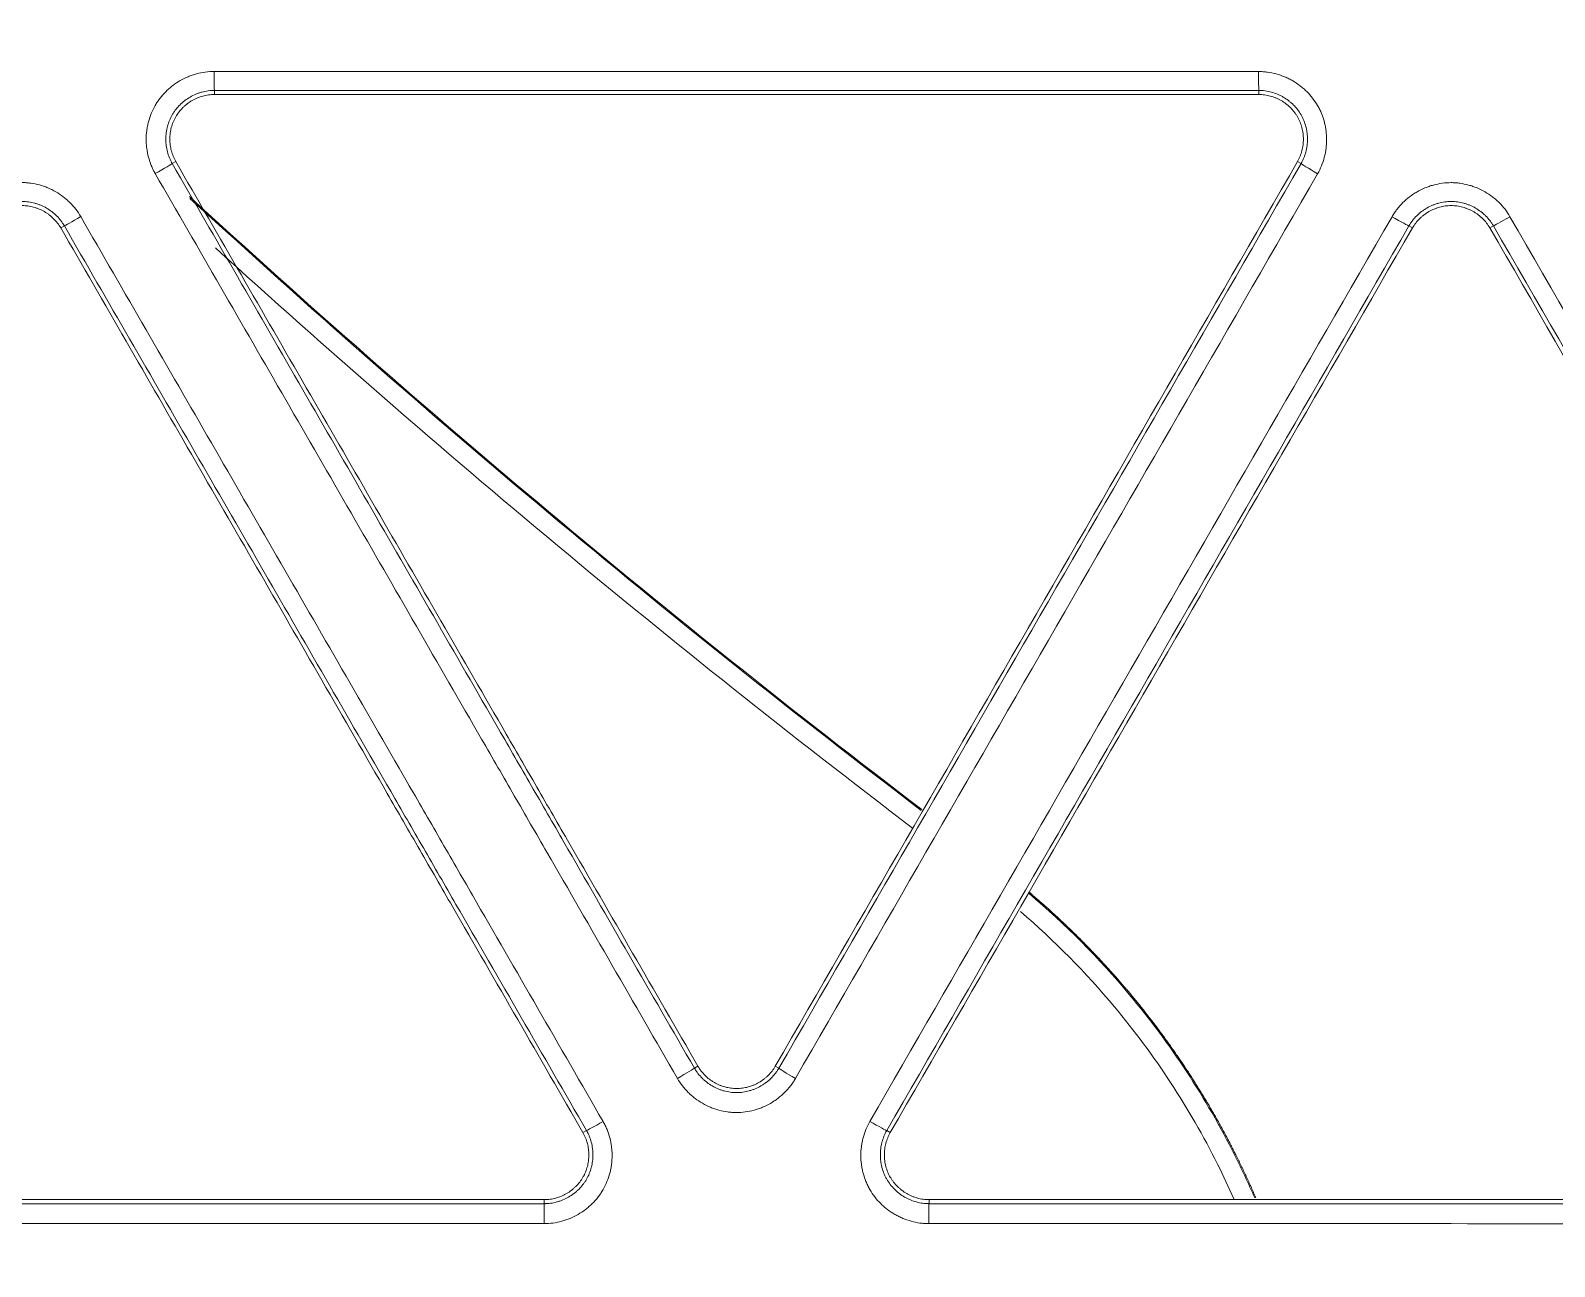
# Model space of a CAD drawing. Header units: inches. Extents: x 405346 to 489838, y -25612 to 14934.
# Drawn here: x 467069.49 to 467106.81, y 4109.26 to 4139.52 of the extents above; entities that cross this region are included whole.
import ezdxf

# ---------------------------------------------------------------- set-up
doc = ezdxf.new("R2010")
doc.units = ezdxf.units.IN
doc.header["$LTSCALE"] = 200
doc.header["$MEASUREMENT"] = 0
doc.layers.add('SS-EQ', color=2, linetype='Continuous', lineweight=20)

# ---------------------------------------------------------------- blocks, each defined once
blk = doc.blocks.new('4way무풍')
at = {"layer": 'SS-EQ'}
for p, q in [((-170.273, -183.374), (-170.273, -183.474)), ((-144.698, -183.474), (-144.698, -183.374)), ((-171.221, -185.116), (-171.307, -185.166)), ((-143.664, -185.166), (-143.75, -185.116)), ((-173.949, -186.691), (-174.036, -186.741)), ((-140.935, -186.741), (-141.021, -186.691)), ((-138.953, -186.691), (-139.039, -186.741)), ((-158.519, -207.314), (-158.433, -207.264)), ((-156.538, -207.264), (-156.451, -207.314)), ((-161.249, -208.89), (-161.162, -208.84)), ((-153.809, -208.84), (-153.722, -208.89)), ((-162.196, -210.631), (-162.196, -210.531)), ((-152.774, -210.531), (-152.774, -210.631))]:
    blk.add_line(p, q, dxfattribs=at)
for radius, start, end in [(252.562, 227.42165, 232.72784), (252.587, 227.43018, 232.72846), (253.06, 227.71944, 232.74912)]:
    blk.add_arc((0, 0), radius, start, end, dxfattribs=at)
for centre, major_axis, ratio, start_param, end_param in [((-170.273, -182.901), (0, -0.474), 0.015613, 4.73331, 6.248274), ((-144.698, -182.9), (0, 0.474), 0.010194, 1.596478, 3.106684), ((-171.717, -185.402), (0.41, 0.237), 0.010709, 4.688312, 6.248277), ((-143.254, -185.402), (0.41, -0.237), 0.027789, 3.176513, 4.717176), ((-173.539, -186.454), (0.41, 0.237), 0.010548, 3.176501, 4.688131), ((-141.431, -186.454), (-0.41, 0.237), 0.02804, 1.57608, 3.106672), ((-138.543, -186.454), (0.41, 0.237), 0.019018, 3.176506, 4.690838), ((-158.93, -207.55), (0.41, 0.237), 0.022094, 4.689481, 6.24827), ((-156.041, -207.55), (0.41, -0.237), 0.03102, 3.176516, 4.720437), ((-160.752, -208.602), (0.41, 0.237), 0.022158, 3.176508, 4.68939), ((-154.219, -208.602), (-0.41, 0.237), 0.031304, 1.579315, 3.106669), ((-162.196, -211.104), (0, 0.474), 0.008701, 0.034943, 1.602047), ((-152.774, -211.104), (0, 0.474), 0.007908, 0.035059, 1.603011)]:
    blk.add_ellipse(centre, major_axis=major_axis, ratio=ratio, start_param=start_param, end_param=end_param, dxfattribs=at)
for points, knots in [([(-0.032, -346.294), (-6.969, -346.294), (-13.906, -346.294), (-27.78, -346.294), (-34.717, -346.294), (-55.528, -346.294), (-69.403, -346.294), (-97.151, -346.294), (-111.025, -346.294), (-138.774, -346.294), (-152.648, -346.294), (-180.396, -346.294), (-194.27, -346.294), (-215.082, -346.294), (-222.019, -346.294), (-235.893, -346.294), (-242.83, -346.294), (-253.236, -346.294), (-256.704, -346.293), (-263.641, -346.293), (-267.11, -346.294), (-272.313, -346.294), (-274.047, -346.294), (-276.648, -346.294), (-277.515, -346.294), (-279.25, -346.294), (-280.117, -346.293), (-281.418, -346.293), (-281.851, -346.293), (-282.718, -346.293), (-283.152, -346.293), (-283.802, -346.293), (-284.019, -346.294), (-284.453, -346.294), (-284.669, -346.294), (-285.103, -346.294), (-285.32, -346.293), (-285.753, -346.291), (-285.97, -346.288), (-286.62, -346.277), (-287.053, -346.265), (-287.92, -346.232), (-288.353, -346.21), (-289.653, -346.133), (-290.519, -346.062), (-291.817, -345.929), (-292.25, -345.88), (-292.899, -345.799), (-293.116, -345.771), (-293.548, -345.713), (-294.627, -345.561), (-295.697, -345.382), (-298.249, -344.898), (-299.929, -344.504), (-302.417, -343.81), (-304.065, -343.313), (-305.692, -342.746), (-308.116, -341.843), (-309.711, -341.172), (-311.481, -340.336), (-311.677, -340.242), (-312.069, -340.051), (-312.265, -339.955), (-312.85, -339.663), (-313.238, -339.464), (-314.393, -338.857), (-315.91, -338.018), (-317.384, -337.119), (-318.837, -336.19), (-319.553, -335.711), (-320.962, -334.724), (-322.351, -333.708), (-324.369, -332.095), (-326.323, -330.394), (-327.582, -329.2), (-328.355, -328.435), (-328.586, -328.204), (-328.815, -327.971), (-328.968, -327.815), (-329.044, -327.737), (-329.423, -327.345), (-329.723, -327.029), (-330.61, -326.073), (-331.762, -324.777), (-333.398, -322.77), (-334.43, -321.391), (-335.932, -319.291), (-336.873, -317.851), (-338.196, -315.627), (-339.047, -314.124), (-339.838, -312.58), (-340.313, -311.601), (-340.454, -311.306), (-340.593, -311.01), (-340.685, -310.813), (-340.731, -310.713), (-340.958, -310.218), (-341.135, -309.821), (-341.654, -308.624), (-342.309, -307.019), (-343.186, -304.583), (-343.7, -302.939), (-344.419, -300.46), (-344.828, -298.788), (-345.336, -296.251), (-345.487, -295.401), (-345.755, -293.691), (-345.871, -292.831), (-345.994, -291.749), (-346.017, -291.533), (-346.062, -291.099), (-346.083, -290.882), (-346.143, -290.23), (-346.178, -289.796), (-346.239, -288.927), (-346.265, -288.493), (-346.307, -287.624), (-346.324, -287.19), (-346.342, -286.538), (-346.347, -286.321), (-346.354, -285.886), (-346.356, -285.669), (-346.359, -285.235), (-346.359, -285.017), (-346.359, -284.583), (-346.359, -284.366), (-346.358, -283.714), (-346.358, -283.28), (-346.358, -282.411), (-346.358, -281.976), (-346.358, -280.673), (-346.358, -279.804), (-346.359, -278.066), (-346.359, -277.197), (-346.359, -274.59), (-346.359, -272.852), (-346.358, -264.163), (-346.358, -257.211), (-346.359, -236.356), (-346.359, -222.453), (-346.359, -194.646), (-346.359, -180.743), (-346.359, -152.936), (-346.359, -139.033), (-346.359, -111.226), (-346.359, -69.517), (-346.359, -27.807), (-346.359, 0)], [0, 0, 0, 0, 0.03125, 0.03125, 0.0625, 0.0625, 0.125, 0.125, 0.1875, 0.1875, 0.25, 0.25, 0.3125, 0.3125, 0.34375, 0.34375, 0.375, 0.375, 0.390625, 0.390625, 0.40625, 0.40625, 0.414063, 0.414063, 0.417969, 0.417969, 0.421875, 0.421875, 0.423828, 0.423828, 0.425781, 0.425781, 0.426758, 0.426758, 0.427734, 0.427734, 0.428711, 0.428711, 0.429688, 0.429688, 0.431641, 0.431641, 0.433594, 0.433594, 0.4375, 0.4375, 0.439453, 0.439453, 0.44043, 0.44043, 0.441406, 0.445313, 0.445313, 0.453125, 0.453125, 0.457031, 0.460938, 0.460938, 0.46875, 0.46875, 0.469727, 0.469727, 0.470703, 0.470703, 0.472656, 0.472656, 0.476563, 0.480469, 0.480469, 0.484375, 0.484375, 0.488281, 0.492188, 0.496094, 0.5, 0.5, 0.500977, 0.501465, 0.501465, 0.501953, 0.501953, 0.503906, 0.503906, 0.507813, 0.511719, 0.515625, 0.515625, 0.523438, 0.523438, 0.527344, 0.53125, 0.53125, 0.532227, 0.532715, 0.532715, 0.533203, 0.533203, 0.535156, 0.535156, 0.539063, 0.542969, 0.546875, 0.546875, 0.554688, 0.554688, 0.558594, 0.558594, 0.5625, 0.5625, 0.563477, 0.563477, 0.564453, 0.564453, 0.566406, 0.566406, 0.568359, 0.568359, 0.570313, 0.570313, 0.571289, 0.571289, 0.572266, 0.572266, 0.573242, 0.573242, 0.574219, 0.574219, 0.576172, 0.576172, 0.578125, 0.578125, 0.582031, 0.582031, 0.585938, 0.585938, 0.59375, 0.59375, 0.625, 0.625, 0.6875, 0.6875, 0.75, 0.75, 0.8125, 0.8125, 0.875, 1, 1, 1, 1]), ([(-345.164, 0), (-345.164, -27.72), (-345.163, -69.3), (-345.162, -110.879), (-345.161, -138.599), (-345.16, -152.459), (-345.158, -180.179), (-345.157, -194.038), (-345.154, -221.758), (-345.152, -235.618), (-345.147, -256.408), (-345.146, -263.338), (-345.145, -272), (-345.144, -273.733), (-345.144, -276.331), (-345.144, -277.198), (-345.143, -278.93), (-345.142, -279.796), (-345.142, -281.096), (-345.141, -281.529), (-345.141, -282.395), (-345.141, -282.828), (-345.141, -283.694), (-345.141, -284.128), (-345.14, -284.777), (-345.139, -284.994), (-345.136, -285.427), (-345.134, -285.643), (-345.124, -286.293), (-345.113, -286.726), (-345.08, -287.592), (-345.06, -288.025), (-345.009, -288.891), (-344.978, -289.324), (-344.926, -289.973), (-344.898, -290.298), (-344.868, -290.623), (-344.847, -290.839), (-344.836, -290.947), (-344.736, -291.92), (-344.629, -292.78), (-344.379, -294.49), (-344.236, -295.341), (-343.754, -297.876), (-343.361, -299.547), (-342.665, -302.025), (-342.166, -303.667), (-341.312, -306.101), (-340.67, -307.704), (-340.162, -308.899), (-339.901, -309.494), (-339.629, -310.087), (-339.446, -310.481), (-339.353, -310.678), (-338.885, -311.657), (-338.495, -312.43), (-337.684, -313.955), (-337.263, -314.706), (-336.391, -316.189), (-335.94, -316.919), (-335.007, -318.36), (-334.525, -319.069), (-333.532, -320.468), (-332.508, -321.846), (-330.881, -323.85), (-329.735, -325.144), (-328.853, -326.098), (-328.555, -326.413), (-328.177, -326.804), (-328.101, -326.882), (-327.949, -327.038), (-327.721, -327.27), (-327.491, -327.501), (-326.721, -328.264), (-325.466, -329.454), (-323.518, -331.15), (-321.504, -332.756), (-320.119, -333.767), (-318.711, -334.749), (-317.997, -335.224), (-316.546, -336.146), (-315.81, -336.593), (-314.315, -337.455), (-313.557, -337.871), (-312.595, -338.371), (-312.305, -338.52), (-312.014, -338.667), (-311.819, -338.764), (-311.722, -338.813), (-311.235, -339.053), (-310.844, -339.241), (-309.666, -339.791), (-308.875, -340.139), (-307.283, -340.8), (-305.68, -341.425), (-303.244, -342.258), (-301.598, -342.743), (-299.114, -343.417), (-297.436, -343.797), (-294.888, -344.259), (-294.033, -344.395), (-292.957, -344.543), (-292.742, -344.571), (-292.31, -344.625), (-291.663, -344.704), (-291.015, -344.771), (-289.72, -344.892), (-288.856, -344.954), (-287.56, -345.019), (-287.128, -345.036), (-286.48, -345.054), (-286.264, -345.059), (-285.831, -345.067), (-285.615, -345.069), (-285.183, -345.073), (-284.967, -345.074), (-284.534, -345.075), (-284.318, -345.075), (-283.67, -345.076), (-283.237, -345.076), (-282.589, -345.076), (-282.373, -345.076), (-281.94, -345.076), (-281.724, -345.076), (-281.075, -345.076), (-280.643, -345.077), (-279.346, -345.077), (-278.481, -345.078), (-276.752, -345.079), (-275.887, -345.079), (-273.293, -345.079), (-271.563, -345.08), (-262.916, -345.081), (-255.998, -345.082), (-242.162, -345.085), (-235.244, -345.086), (-221.408, -345.089), (-214.49, -345.09), (-193.736, -345.092), (-179.9, -345.094), (-152.228, -345.096), (-138.392, -345.096), (-110.72, -345.097), (-96.884, -345.098), (-69.212, -345.098), (-55.376, -345.099), (-34.622, -345.099), (-27.704, -345.099), (-13.868, -345.099), (-6.95, -345.099), (-0.032, -345.099)], [0, 0, 0, 0, 0.125, 0.1875, 0.1875, 0.25, 0.25, 0.3125, 0.3125, 0.375, 0.375, 0.40625, 0.40625, 0.414063, 0.414063, 0.417969, 0.417969, 0.421875, 0.421875, 0.423828, 0.423828, 0.425781, 0.425781, 0.427734, 0.427734, 0.428711, 0.428711, 0.429688, 0.429688, 0.431641, 0.431641, 0.433594, 0.433594, 0.435547, 0.435547, 0.436523, 0.437012, 0.437012, 0.4375, 0.4375, 0.441406, 0.441406, 0.445313, 0.445313, 0.453125, 0.453125, 0.457031, 0.460938, 0.464844, 0.464844, 0.466797, 0.467773, 0.467773, 0.46875, 0.46875, 0.472656, 0.472656, 0.476563, 0.476563, 0.480469, 0.480469, 0.484375, 0.484375, 0.488281, 0.492188, 0.496094, 0.496094, 0.498047, 0.498047, 0.498535, 0.498535, 0.499023, 0.5, 0.5, 0.503906, 0.507813, 0.511719, 0.515625, 0.515625, 0.519531, 0.519531, 0.523438, 0.523438, 0.527344, 0.527344, 0.52832, 0.528809, 0.528809, 0.529297, 0.529297, 0.53125, 0.53125, 0.535156, 0.535156, 0.539063, 0.542969, 0.546875, 0.546875, 0.554688, 0.554688, 0.558594, 0.558594, 0.55957, 0.55957, 0.560547, 0.5625, 0.5625, 0.566406, 0.566406, 0.568359, 0.568359, 0.569336, 0.569336, 0.570313, 0.570313, 0.571289, 0.571289, 0.572266, 0.572266, 0.574219, 0.574219, 0.575195, 0.575195, 0.576172, 0.576172, 0.578125, 0.578125, 0.582031, 0.582031, 0.585938, 0.585938, 0.59375, 0.59375, 0.625, 0.625, 0.65625, 0.65625, 0.6875, 0.6875, 0.75, 0.75, 0.8125, 0.8125, 0.875, 0.875, 0.9375, 0.9375, 0.96875, 0.96875, 1, 1, 1, 1]), ([(-171.724, -185.412), (-171.743, -185.38), (-171.76, -185.348), (-171.792, -185.282), (-171.807, -185.249), (-171.848, -185.148), (-171.894, -185.011), (-171.922, -184.868), (-171.934, -184.777), (-171.936, -184.759), (-171.939, -184.723), (-171.943, -184.668), (-171.945, -184.613), (-171.945, -184.505), (-171.94, -184.432), (-171.927, -184.324), (-171.921, -184.288), (-171.91, -184.235), (-171.906, -184.217), (-171.898, -184.181), (-171.894, -184.163), (-171.871, -184.075), (-171.825, -183.938), (-171.761, -183.807), (-171.706, -183.712), (-171.687, -183.681), (-171.646, -183.621), (-171.625, -183.591), (-171.558, -183.505), (-171.51, -183.451), (-171.433, -183.374), (-171.393, -183.337), (-171.351, -183.302), (-171.323, -183.279), (-171.308, -183.268), (-171.236, -183.212), (-171.115, -183.132), (-170.985, -183.067), (-170.901, -183.032), (-170.884, -183.025), (-170.85, -183.012), (-170.832, -183.006), (-170.78, -182.988), (-170.746, -182.978), (-170.64, -182.949), (-170.569, -182.935), (-170.426, -182.915), (-170.353, -182.91), (-170.28, -182.91)], [0, 0, 0, 0, 0.03125, 0.03125, 0.0625, 0.0625, 0.125, 0.1875, 0.1875, 0.203125, 0.203125, 0.21875, 0.25, 0.25, 0.3125, 0.3125, 0.34375, 0.34375, 0.359375, 0.359375, 0.375, 0.375, 0.4375, 0.5, 0.5, 0.53125, 0.53125, 0.5625, 0.5625, 0.625, 0.625, 0.65625, 0.671875, 0.671875, 0.6875, 0.6875, 0.75, 0.8125, 0.8125, 0.828125, 0.828125, 0.84375, 0.84375, 0.875, 0.875, 0.9375, 0.9375, 1, 1, 1, 1]), ([(-170.28, -182.91), (-166.017, -182.911), (-161.754, -182.911), (-155.36, -182.912), (-153.229, -182.912), (-150.031, -182.912), (-148.966, -182.912), (-146.834, -182.912), (-145.768, -182.913), (-144.703, -182.913)], [0, 0, 0, 0, 0.5, 0.5, 0.75, 0.75, 0.875, 0.875, 1, 1, 1, 1]), ([(-144.703, -182.913), (-144.666, -182.913), (-144.629, -182.914), (-144.556, -182.919), (-144.52, -182.923), (-144.412, -182.937), (-144.27, -182.966), (-144.132, -183.014), (-144.048, -183.049), (-144.031, -183.056), (-143.998, -183.071), (-143.948, -183.095), (-143.9, -183.121), (-143.806, -183.175), (-143.746, -183.215), (-143.659, -183.282), (-143.631, -183.305), (-143.59, -183.341), (-143.576, -183.353), (-143.549, -183.378), (-143.536, -183.391), (-143.471, -183.455), (-143.375, -183.563), (-143.295, -183.684), (-143.24, -183.779), (-143.222, -183.811), (-143.19, -183.877), (-143.175, -183.91), (-143.134, -184.011), (-143.111, -184.079), (-143.084, -184.184), (-143.075, -184.22), (-143.065, -184.273), (-143.062, -184.291), (-143.056, -184.327), (-143.053, -184.346), (-143.042, -184.436), (-143.032, -184.581), (-143.042, -184.726), (-143.053, -184.816), (-143.056, -184.834), (-143.062, -184.87), (-143.065, -184.888), (-143.076, -184.942), (-143.084, -184.978), (-143.112, -185.083), (-143.135, -185.152), (-143.189, -185.286), (-143.221, -185.351), (-143.258, -185.415)], [0, 0, 0, 0, 0.03125, 0.03125, 0.0625, 0.0625, 0.125, 0.1875, 0.1875, 0.203125, 0.203125, 0.21875, 0.25, 0.25, 0.3125, 0.3125, 0.34375, 0.34375, 0.359375, 0.359375, 0.375, 0.375, 0.4375, 0.5, 0.5, 0.53125, 0.53125, 0.5625, 0.5625, 0.625, 0.625, 0.65625, 0.65625, 0.671875, 0.671875, 0.6875, 0.6875, 0.75, 0.8125, 0.8125, 0.828125, 0.828125, 0.84375, 0.84375, 0.875, 0.875, 0.9375, 0.9375, 1, 1, 1, 1]), ([(-170.273, -183.374), (-170.276, -183.374), (-170.279, -183.374), (-170.286, -183.374), (-170.296, -183.374), (-170.319, -183.375), (-170.364, -183.377), (-170.403, -183.381), (-170.48, -183.392), (-170.531, -183.402), (-170.606, -183.423), (-170.631, -183.43), (-170.681, -183.448), (-170.705, -183.457), (-170.777, -183.487), (-170.87, -183.533), (-170.957, -183.591), (-171.009, -183.63), (-171.019, -183.639), (-171.039, -183.655), (-171.069, -183.68), (-171.098, -183.707), (-171.153, -183.762), (-171.188, -183.8), (-171.235, -183.862), (-171.251, -183.883), (-171.28, -183.926), (-171.294, -183.949), (-171.333, -184.016), (-171.356, -184.063), (-171.395, -184.159), (-171.411, -184.208), (-171.431, -184.284), (-171.437, -184.31), (-171.447, -184.361), (-171.451, -184.387), (-171.461, -184.464), (-171.464, -184.516), (-171.464, -184.594), (-171.463, -184.62), (-171.461, -184.659), (-171.46, -184.672), (-171.457, -184.698), (-171.456, -184.711), (-171.448, -184.776), (-171.428, -184.878), (-171.395, -184.976), (-171.366, -185.049), (-171.355, -185.072), (-171.338, -185.108), (-171.332, -185.119), (-171.323, -185.137), (-171.318, -185.146), (-171.313, -185.154), (-171.31, -185.16), (-171.308, -185.163), (-171.307, -185.166)], [0, 0, 0, 0, 0.003906, 0.003906, 0.007812, 0.015625, 0.03125, 0.0625, 0.0625, 0.125, 0.125, 0.15625, 0.15625, 0.1875, 0.1875, 0.25, 0.3125, 0.3125, 0.328125, 0.328125, 0.34375, 0.375, 0.375, 0.4375, 0.4375, 0.46875, 0.46875, 0.5, 0.5, 0.5625, 0.5625, 0.625, 0.625, 0.65625, 0.65625, 0.6875, 0.6875, 0.75, 0.75, 0.78125, 0.78125, 0.796875, 0.796875, 0.8125, 0.8125, 0.875, 0.9375, 0.9375, 0.96875, 0.96875, 0.984375, 0.984375, 0.992187, 0.996094, 0.996094, 1, 1, 1, 1]), ([(-171.221, -185.116), (-171.245, -185.074), (-171.266, -185.031), (-171.301, -184.943), (-171.316, -184.898), (-171.335, -184.829), (-171.34, -184.806), (-171.349, -184.759), (-171.353, -184.735), (-171.362, -184.664), (-171.368, -184.569), (-171.362, -184.474), (-171.354, -184.414), (-171.353, -184.402), (-171.349, -184.379), (-171.342, -184.343), (-171.335, -184.308), (-171.317, -184.239), (-171.302, -184.194), (-171.275, -184.128), (-171.265, -184.107), (-171.244, -184.064), (-171.233, -184.042), (-171.197, -183.98), (-171.143, -183.901), (-171.08, -183.83), (-171.029, -183.779), (-171.012, -183.763), (-170.976, -183.732), (-170.957, -183.717), (-170.9, -183.673), (-170.861, -183.647), (-170.799, -183.611), (-170.767, -183.594), (-170.735, -183.579), (-170.713, -183.569), (-170.702, -183.564), (-170.647, -183.541), (-170.557, -183.51), (-170.464, -183.491), (-170.369, -183.478), (-170.321, -183.474), (-170.273, -183.474)], [0, 0, 0, 0, 0.0625, 0.0625, 0.125, 0.125, 0.15625, 0.15625, 0.1875, 0.1875, 0.25, 0.3125, 0.3125, 0.328125, 0.328125, 0.34375, 0.375, 0.375, 0.4375, 0.4375, 0.46875, 0.46875, 0.5, 0.5, 0.5625, 0.625, 0.625, 0.65625, 0.65625, 0.6875, 0.6875, 0.75, 0.75, 0.78125, 0.796875, 0.796875, 0.8125, 0.8125, 0.875, 0.9375, 0.9375, 1, 1, 1, 1]), ([(-144.698, -183.374), (-145.764, -183.374), (-146.829, -183.374), (-148.961, -183.374), (-150.026, -183.374), (-153.223, -183.374), (-155.354, -183.374), (-161.748, -183.374), (-166.011, -183.374), (-170.273, -183.374)], [0, 0, 0, 0, 0.125, 0.125, 0.25, 0.25, 0.5, 0.5, 1, 1, 1, 1]), ([(-144.698, -183.474), (-145.764, -183.474), (-146.829, -183.474), (-148.961, -183.474), (-150.026, -183.474), (-153.223, -183.474), (-155.354, -183.474), (-161.748, -183.474), (-166.011, -183.474), (-170.273, -183.474)], [0, 0, 0, 0, 0.125, 0.125, 0.25, 0.25, 0.5, 0.5, 1, 1, 1, 1]), ([(-143.664, -185.166), (-143.662, -185.163), (-143.661, -185.16), (-143.657, -185.154), (-143.653, -185.146), (-143.642, -185.126), (-143.621, -185.085), (-143.605, -185.049), (-143.575, -184.977), (-143.559, -184.928), (-143.539, -184.853), (-143.533, -184.827), (-143.523, -184.776), (-143.519, -184.75), (-143.509, -184.673), (-143.503, -184.569), (-143.509, -184.465), (-143.517, -184.4), (-143.519, -184.387), (-143.523, -184.361), (-143.53, -184.323), (-143.539, -184.285), (-143.559, -184.21), (-143.575, -184.16), (-143.604, -184.088), (-143.615, -184.065), (-143.638, -184.018), (-143.65, -183.994), (-143.689, -183.926), (-143.718, -183.883), (-143.782, -183.801), (-143.816, -183.762), (-143.872, -183.707), (-143.891, -183.689), (-143.931, -183.655), (-143.951, -183.639), (-144.013, -183.591), (-144.056, -183.563), (-144.124, -183.524), (-144.158, -183.505), (-144.194, -183.488), (-144.217, -183.477), (-144.229, -183.472), (-144.29, -183.447), (-144.388, -183.413), (-144.49, -183.392), (-144.567, -183.381), (-144.593, -183.378), (-144.632, -183.376), (-144.645, -183.375), (-144.665, -183.374), (-144.675, -183.374), (-144.685, -183.374), (-144.691, -183.374), (-144.695, -183.374), (-144.698, -183.374)], [0, 0, 0, 0, 0.003906, 0.003906, 0.007812, 0.015625, 0.03125, 0.0625, 0.0625, 0.125, 0.125, 0.15625, 0.15625, 0.1875, 0.1875, 0.25, 0.3125, 0.3125, 0.328125, 0.328125, 0.34375, 0.375, 0.375, 0.4375, 0.4375, 0.46875, 0.46875, 0.5, 0.5, 0.5625, 0.5625, 0.625, 0.625, 0.65625, 0.65625, 0.6875, 0.6875, 0.75, 0.75, 0.78125, 0.796875, 0.796875, 0.8125, 0.8125, 0.875, 0.9375, 0.9375, 0.96875, 0.96875, 0.984375, 0.984375, 0.992187, 0.996094, 0.996094, 1, 1, 1, 1]), ([(-144.698, -183.474), (-144.65, -183.474), (-144.602, -183.478), (-144.508, -183.491), (-144.462, -183.5), (-144.393, -183.519), (-144.37, -183.526), (-144.324, -183.542), (-144.302, -183.55), (-144.236, -183.578), (-144.151, -183.62), (-144.071, -183.673), (-144.023, -183.71), (-144.014, -183.717), (-143.995, -183.732), (-143.968, -183.755), (-143.942, -183.779), (-143.891, -183.83), (-143.86, -183.865), (-143.816, -183.921), (-143.802, -183.941), (-143.775, -183.98), (-143.762, -184.001), (-143.726, -184.063), (-143.685, -184.149), (-143.654, -184.239), (-143.636, -184.308), (-143.631, -184.332), (-143.622, -184.379), (-143.618, -184.402), (-143.609, -184.473), (-143.606, -184.521), (-143.606, -184.592), (-143.607, -184.616), (-143.61, -184.664), (-143.612, -184.688), (-143.621, -184.759), (-143.639, -184.852), (-143.669, -184.942), (-143.705, -185.031), (-143.726, -185.074), (-143.75, -185.116)], [0, 0, 0, 0, 0.0625, 0.0625, 0.125, 0.125, 0.15625, 0.15625, 0.1875, 0.1875, 0.25, 0.3125, 0.3125, 0.328125, 0.328125, 0.34375, 0.375, 0.375, 0.4375, 0.4375, 0.46875, 0.46875, 0.5, 0.5, 0.5625, 0.625, 0.625, 0.65625, 0.65625, 0.6875, 0.6875, 0.75, 0.75, 0.78125, 0.78125, 0.8125, 0.8125, 0.875, 0.9375, 0.9375, 1, 1, 1, 1]), ([(-171.221, -185.116), (-170.155, -186.962), (-169.089, -188.808), (-166.958, -192.499), (-165.892, -194.345), (-164.294, -197.114), (-163.761, -198.036), (-162.962, -199.421), (-162.695, -199.882), (-162.163, -200.805), (-161.896, -201.266), (-160.564, -203.573), (-159.499, -205.419), (-158.433, -207.264)], [0, 0, 0, 0, 0.25, 0.25, 0.5, 0.5, 0.625, 0.625, 0.6875, 0.6875, 0.75, 0.75, 1, 1, 1, 1]), ([(-158.934, -207.565), (-160, -205.719), (-161.065, -203.873), (-162.397, -201.566), (-162.664, -201.104), (-163.197, -200.181), (-163.463, -199.72), (-164.263, -198.335), (-164.796, -197.412), (-166.395, -194.643), (-167.46, -192.797), (-169.592, -189.105), (-170.658, -187.258), (-171.724, -185.412)], [0, 0, 0, 0, 0.25, 0.25, 0.3125, 0.3125, 0.375, 0.375, 0.5, 0.5, 0.75, 0.75, 1, 1, 1, 1]), ([(-171.307, -185.166), (-170.241, -187.011), (-169.175, -188.857), (-167.044, -192.549), (-165.978, -194.395), (-164.38, -197.163), (-163.847, -198.086), (-163.048, -199.47), (-162.782, -199.932), (-162.249, -200.854), (-161.982, -201.316), (-160.65, -203.623), (-159.585, -205.468), (-158.519, -207.314)], [0, 0, 0, 0, 0.25, 0.25, 0.5, 0.5, 0.625, 0.625, 0.6875, 0.6875, 0.75, 0.75, 1, 1, 1, 1]), ([(-176.436, -186.464), (-176.417, -186.432), (-176.398, -186.401), (-176.357, -186.34), (-176.336, -186.311), (-176.269, -186.224), (-176.173, -186.116), (-176.063, -186.021), (-175.991, -185.965), (-175.976, -185.955), (-175.946, -185.933), (-175.901, -185.902), (-175.854, -185.874), (-175.76, -185.819), (-175.695, -185.787), (-175.595, -185.745), (-175.561, -185.732), (-175.509, -185.714), (-175.491, -185.709), (-175.456, -185.698), (-175.439, -185.693), (-175.351, -185.669), (-175.209, -185.64), (-175.064, -185.63), (-174.955, -185.63), (-174.918, -185.632), (-174.845, -185.636), (-174.809, -185.64), (-174.701, -185.655), (-174.63, -185.669), (-174.525, -185.698), (-174.491, -185.708), (-174.439, -185.726), (-174.422, -185.732), (-174.387, -185.745), (-174.37, -185.752), (-174.286, -185.787), (-174.156, -185.852), (-174.035, -185.932), (-173.963, -185.988), (-173.948, -185.999), (-173.92, -186.022), (-173.906, -186.034), (-173.865, -186.07), (-173.838, -186.095), (-173.76, -186.172), (-173.713, -186.226), (-173.624, -186.34), (-173.583, -186.401), (-173.547, -186.464)], [0, 0, 0, 0, 0.03125, 0.03125, 0.0625, 0.0625, 0.125, 0.1875, 0.1875, 0.203125, 0.203125, 0.21875, 0.25, 0.25, 0.3125, 0.3125, 0.34375, 0.34375, 0.359375, 0.359375, 0.375, 0.375, 0.4375, 0.5, 0.5, 0.53125, 0.53125, 0.5625, 0.5625, 0.625, 0.625, 0.65625, 0.65625, 0.671875, 0.671875, 0.6875, 0.6875, 0.75, 0.8125, 0.8125, 0.828125, 0.828125, 0.84375, 0.84375, 0.875, 0.875, 0.9375, 0.9375, 1, 1, 1, 1]), ([(-141.436, -186.467), (-141.417, -186.435), (-141.398, -186.404), (-141.357, -186.343), (-141.336, -186.314), (-141.269, -186.227), (-141.173, -186.119), (-141.063, -186.024), (-140.991, -185.968), (-140.976, -185.957), (-140.946, -185.936), (-140.901, -185.905), (-140.855, -185.876), (-140.76, -185.822), (-140.695, -185.79), (-140.595, -185.748), (-140.561, -185.735), (-140.509, -185.717), (-140.492, -185.711), (-140.457, -185.701), (-140.439, -185.696), (-140.351, -185.672), (-140.209, -185.643), (-140.064, -185.633), (-139.955, -185.633), (-139.918, -185.634), (-139.845, -185.639), (-139.809, -185.643), (-139.701, -185.658), (-139.63, -185.672), (-139.525, -185.701), (-139.491, -185.711), (-139.439, -185.729), (-139.422, -185.735), (-139.388, -185.748), (-139.37, -185.755), (-139.286, -185.79), (-139.156, -185.855), (-139.035, -185.935), (-138.963, -185.99), (-138.949, -186.002), (-138.92, -186.025), (-138.906, -186.037), (-138.865, -186.073), (-138.838, -186.097), (-138.761, -186.174), (-138.713, -186.229), (-138.624, -186.343), (-138.584, -186.403), (-138.547, -186.467)], [0, 0, 0, 0, 0.03125, 0.03125, 0.0625, 0.0625, 0.125, 0.1875, 0.1875, 0.203125, 0.203125, 0.21875, 0.25, 0.25, 0.3125, 0.3125, 0.34375, 0.34375, 0.359375, 0.359375, 0.375, 0.375, 0.4375, 0.5, 0.5, 0.53125, 0.53125, 0.5625, 0.5625, 0.625, 0.625, 0.65625, 0.65625, 0.671875, 0.671875, 0.6875, 0.6875, 0.75, 0.8125, 0.8125, 0.828125, 0.828125, 0.84375, 0.84375, 0.875, 0.875, 0.9375, 0.9375, 1, 1, 1, 1]), ([(-173.949, -186.691), (-173.951, -186.688), (-173.953, -186.686), (-173.956, -186.68), (-173.961, -186.671), (-173.973, -186.652), (-173.998, -186.614), (-174.02, -186.582), (-174.068, -186.52), (-174.102, -186.482), (-174.158, -186.427), (-174.177, -186.409), (-174.217, -186.375), (-174.237, -186.358), (-174.299, -186.311), (-174.386, -186.253), (-174.479, -186.207), (-174.539, -186.182), (-174.552, -186.177), (-174.576, -186.167), (-174.613, -186.154), (-174.65, -186.143), (-174.725, -186.122), (-174.776, -186.112), (-174.853, -186.101), (-174.879, -186.098), (-174.931, -186.095), (-174.958, -186.094), (-175.036, -186.094), (-175.088, -186.098), (-175.191, -186.112), (-175.241, -186.122), (-175.317, -186.143), (-175.342, -186.151), (-175.391, -186.168), (-175.416, -186.177), (-175.488, -186.207), (-175.534, -186.23), (-175.602, -186.269), (-175.635, -186.29), (-175.667, -186.312), (-175.688, -186.327), (-175.699, -186.335), (-175.751, -186.374), (-175.83, -186.443), (-175.898, -186.52), (-175.946, -186.582), (-175.962, -186.603), (-175.984, -186.636), (-175.991, -186.647), (-176.001, -186.663), (-176.006, -186.672), (-176.011, -186.68), (-176.015, -186.686), (-176.016, -186.689), (-176.018, -186.691)], [0, 0, 0, 0, 0.003906, 0.003906, 0.007813, 0.015625, 0.03125, 0.0625, 0.0625, 0.125, 0.125, 0.15625, 0.15625, 0.1875, 0.1875, 0.25, 0.3125, 0.3125, 0.328125, 0.328125, 0.34375, 0.375, 0.375, 0.4375, 0.4375, 0.46875, 0.46875, 0.5, 0.5, 0.5625, 0.5625, 0.625, 0.625, 0.65625, 0.65625, 0.6875, 0.6875, 0.75, 0.75, 0.78125, 0.796875, 0.796875, 0.8125, 0.8125, 0.875, 0.9375, 0.9375, 0.96875, 0.96875, 0.984375, 0.984375, 0.992187, 0.996094, 0.996094, 1, 1, 1, 1]), ([(-175.932, -186.741), (-175.908, -186.7), (-175.881, -186.66), (-175.823, -186.585), (-175.791, -186.55), (-175.74, -186.499), (-175.723, -186.483), (-175.686, -186.452), (-175.668, -186.436), (-175.611, -186.393), (-175.532, -186.34), (-175.446, -186.298), (-175.391, -186.275), (-175.38, -186.27), (-175.357, -186.262), (-175.324, -186.25), (-175.289, -186.239), (-175.221, -186.22), (-175.174, -186.211), (-175.104, -186.201), (-175.08, -186.198), (-175.032, -186.195), (-175.008, -186.194), (-174.936, -186.194), (-174.841, -186.201), (-174.748, -186.22), (-174.679, -186.239), (-174.656, -186.246), (-174.61, -186.261), (-174.588, -186.27), (-174.522, -186.298), (-174.48, -186.319), (-174.418, -186.354), (-174.387, -186.373), (-174.358, -186.393), (-174.338, -186.407), (-174.328, -186.414), (-174.281, -186.451), (-174.209, -186.513), (-174.146, -186.584), (-174.087, -186.66), (-174.06, -186.7), (-174.036, -186.741)], [0, 0, 0, 0, 0.0625, 0.0625, 0.125, 0.125, 0.15625, 0.15625, 0.1875, 0.1875, 0.25, 0.3125, 0.3125, 0.328125, 0.328125, 0.34375, 0.375, 0.375, 0.4375, 0.4375, 0.46875, 0.46875, 0.5, 0.5, 0.5625, 0.625, 0.625, 0.65625, 0.65625, 0.6875, 0.6875, 0.75, 0.75, 0.78125, 0.796875, 0.796875, 0.8125, 0.8125, 0.875, 0.9375, 0.9375, 1, 1, 1, 1]), ([(-138.953, -186.691), (-138.954, -186.688), (-138.956, -186.686), (-138.959, -186.68), (-138.964, -186.671), (-138.976, -186.652), (-139.001, -186.614), (-139.024, -186.582), (-139.071, -186.52), (-139.106, -186.482), (-139.161, -186.427), (-139.18, -186.409), (-139.22, -186.375), (-139.24, -186.358), (-139.303, -186.311), (-139.389, -186.253), (-139.482, -186.207), (-139.543, -186.182), (-139.555, -186.177), (-139.579, -186.167), (-139.616, -186.154), (-139.653, -186.142), (-139.729, -186.122), (-139.779, -186.112), (-139.856, -186.101), (-139.882, -186.098), (-139.934, -186.095), (-139.961, -186.094), (-140.039, -186.094), (-140.091, -186.097), (-140.194, -186.111), (-140.245, -186.122), (-140.32, -186.143), (-140.345, -186.15), (-140.395, -186.168), (-140.419, -186.177), (-140.491, -186.207), (-140.538, -186.23), (-140.605, -186.269), (-140.638, -186.289), (-140.67, -186.312), (-140.692, -186.327), (-140.702, -186.335), (-140.754, -186.374), (-140.833, -186.442), (-140.902, -186.52), (-140.95, -186.582), (-140.965, -186.603), (-140.987, -186.635), (-140.994, -186.646), (-141.005, -186.663), (-141.01, -186.672), (-141.015, -186.68), (-141.018, -186.686), (-141.02, -186.689), (-141.021, -186.691)], [0, 0, 0, 0, 0.003906, 0.003906, 0.007813, 0.015625, 0.03125, 0.0625, 0.0625, 0.125, 0.125, 0.15625, 0.15625, 0.1875, 0.1875, 0.25, 0.3125, 0.3125, 0.328125, 0.328125, 0.34375, 0.375, 0.375, 0.4375, 0.4375, 0.46875, 0.46875, 0.5, 0.5, 0.5625, 0.5625, 0.625, 0.625, 0.65625, 0.65625, 0.6875, 0.6875, 0.75, 0.75, 0.78125, 0.796875, 0.796875, 0.8125, 0.8125, 0.875, 0.9375, 0.9375, 0.96875, 0.96875, 0.984375, 0.984375, 0.992187, 0.996094, 0.996094, 1, 1, 1, 1]), ([(-140.935, -186.741), (-140.911, -186.7), (-140.884, -186.66), (-140.826, -186.585), (-140.794, -186.55), (-140.744, -186.499), (-140.726, -186.483), (-140.69, -186.452), (-140.671, -186.436), (-140.614, -186.393), (-140.535, -186.34), (-140.449, -186.298), (-140.394, -186.275), (-140.383, -186.27), (-140.36, -186.262), (-140.327, -186.25), (-140.293, -186.239), (-140.224, -186.22), (-140.177, -186.211), (-140.107, -186.201), (-140.083, -186.198), (-140.035, -186.195), (-140.011, -186.194), (-139.939, -186.194), (-139.844, -186.201), (-139.751, -186.22), (-139.682, -186.239), (-139.659, -186.246), (-139.614, -186.261), (-139.591, -186.27), (-139.525, -186.298), (-139.483, -186.319), (-139.421, -186.354), (-139.39, -186.373), (-139.361, -186.393), (-139.341, -186.407), (-139.332, -186.414), (-139.284, -186.451), (-139.212, -186.513), (-139.149, -186.584), (-139.09, -186.66), (-139.063, -186.7), (-139.039, -186.741)], [0, 0, 0, 0, 0.0625, 0.0625, 0.125, 0.125, 0.15625, 0.15625, 0.1875, 0.1875, 0.25, 0.3125, 0.3125, 0.328125, 0.328125, 0.34375, 0.375, 0.375, 0.4375, 0.4375, 0.46875, 0.46875, 0.5, 0.5, 0.5625, 0.625, 0.625, 0.65625, 0.65625, 0.6875, 0.6875, 0.75, 0.75, 0.78125, 0.796875, 0.796875, 0.8125, 0.8125, 0.875, 0.9375, 0.9375, 1, 1, 1, 1]), ([(-173.547, -186.464), (-172.481, -188.311), (-171.415, -190.157), (-169.283, -193.849), (-168.217, -195.695), (-166.618, -198.464), (-166.085, -199.387), (-165.286, -200.772), (-165.019, -201.233), (-164.486, -202.156), (-164.22, -202.618), (-162.888, -204.925), (-161.822, -206.771), (-160.756, -208.617)], [0, 0, 0, 0, 0.25, 0.25, 0.5, 0.5, 0.625, 0.625, 0.6875, 0.6875, 0.75, 0.75, 1, 1, 1, 1]), ([(-138.547, -186.467), (-136.415, -190.159), (-134.284, -193.851), (-130.021, -201.235), (-127.889, -204.927), (-125.758, -208.618)], [0, 0, 0, 0, 0.5, 0.5, 1, 1, 1, 1]), ([(-161.249, -208.89), (-162.314, -207.044), (-163.38, -205.199), (-164.712, -202.892), (-164.978, -202.43), (-165.511, -201.507), (-165.777, -201.046), (-166.576, -199.662), (-167.109, -198.739), (-168.708, -195.97), (-169.773, -194.125), (-171.905, -190.433), (-172.97, -188.587), (-174.036, -186.741)], [0, 0, 0, 0, 0.25, 0.25, 0.3125, 0.3125, 0.375, 0.375, 0.5, 0.5, 0.75, 0.75, 1, 1, 1, 1]), ([(-161.162, -208.84), (-162.227, -206.994), (-163.293, -205.149), (-164.625, -202.842), (-164.891, -202.38), (-165.424, -201.457), (-165.69, -200.996), (-166.49, -199.612), (-167.022, -198.689), (-168.621, -195.92), (-169.686, -194.074), (-171.818, -190.383), (-172.884, -188.537), (-173.949, -186.691)], [0, 0, 0, 0, 0.25, 0.25, 0.3125, 0.3125, 0.375, 0.375, 0.5, 0.5, 0.75, 0.75, 1, 1, 1, 1]), ([(-126.252, -208.89), (-128.383, -205.199), (-130.514, -201.507), (-134.777, -194.125), (-136.908, -190.433), (-139.039, -186.741)], [0, 0, 0, 0, 0.5, 0.5, 1, 1, 1, 1]), ([(-126.165, -208.84), (-128.296, -205.148), (-130.427, -201.457), (-134.69, -194.074), (-136.821, -190.383), (-138.953, -186.691)], [0, 0, 0, 0, 0.5, 0.5, 1, 1, 1, 1]), ([(-144.769, -210.491), (-144.776, -210.475), (-144.792, -210.438), (-144.817, -210.38), (-144.845, -210.316), (-144.874, -210.253), (-144.902, -210.189), (-144.931, -210.126), (-144.96, -210.062), (-144.989, -209.999), (-145.018, -209.936), (-145.048, -209.874), (-145.077, -209.811), (-145.107, -209.749), (-145.137, -209.686), (-145.167, -209.624), (-145.198, -209.562), (-145.228, -209.5), (-145.267, -209.423), (-145.314, -209.33), (-145.369, -209.222), (-145.425, -209.114), (-145.482, -209.006), (-145.54, -208.898), (-145.598, -208.791), (-145.657, -208.684), (-145.717, -208.576), (-145.777, -208.47), (-145.839, -208.363), (-145.901, -208.257), (-145.963, -208.15), (-146.027, -208.044), (-146.091, -207.939), (-146.156, -207.833), (-146.221, -207.728), (-146.288, -207.623), (-146.355, -207.519), (-146.422, -207.414), (-146.491, -207.31), (-146.56, -207.206), (-146.63, -207.103), (-146.701, -207), (-146.772, -206.897), (-146.844, -206.795), (-146.917, -206.692), (-146.99, -206.591), (-147.064, -206.489), (-147.139, -206.388), (-147.215, -206.287), (-147.291, -206.187), (-147.368, -206.087), (-147.445, -205.988), (-147.524, -205.888), (-147.603, -205.79), (-147.682, -205.691), (-147.763, -205.593), (-147.844, -205.496), (-147.925, -205.399), (-148.008, -205.302), (-148.091, -205.206), (-148.174, -205.11), (-148.258, -205.015), (-148.343, -204.92), (-148.429, -204.826), (-148.515, -204.732), (-148.602, -204.638), (-148.69, -204.546), (-148.778, -204.453), (-148.866, -204.361), (-148.956, -204.27), (-149.046, -204.179), (-149.136, -204.089), (-149.228, -203.999), (-149.319, -203.91), (-149.412, -203.821), (-149.505, -203.733), (-149.598, -203.645), (-149.692, -203.558), (-149.787, -203.472), (-149.882, -203.386), (-149.978, -203.301), (-150.075, -203.216), (-150.172, -203.132), (-150.25, -203.065), (-150.295, -203.026), (-150.309, -203.015)], [0, 0, 0, 0, 0.005436, 0.012873, 0.020303, 0.027728, 0.035147, 0.042559, 0.049966, 0.057366, 0.06476, 0.072148, 0.07953, 0.086905, 0.094274, 0.101637, 0.108993, 0.116343, 0.123686, 0.136614, 0.149563, 0.162531, 0.175519, 0.188526, 0.201552, 0.214598, 0.227662, 0.240745, 0.253845, 0.266964, 0.280101, 0.293254, 0.306426, 0.319614, 0.332818, 0.34604, 0.359277, 0.37253, 0.385799, 0.399084, 0.412383, 0.425697, 0.439026, 0.452369, 0.465726, 0.479097, 0.492481, 0.505879, 0.519289, 0.532712, 0.546148, 0.559595, 0.573054, 0.586525, 0.600006, 0.613499, 0.627002, 0.640516, 0.654039, 0.667572, 0.681115, 0.694667, 0.708227, 0.721796, 0.735374, 0.748959, 0.762552, 0.776152, 0.789759, 0.803373, 0.816993, 0.830619, 0.844251, 0.857889, 0.871531, 0.885179, 0.898831, 0.912487, 0.926147, 0.939811, 0.953478, 0.967148, 0.98082, 0.994495, 1, 1, 1, 1]), ([(-144.799, -210.491), (-144.951, -210.14), (-145.779, -208.364), (-147.5, -205.738), (-149.437, -203.789), (-150.321, -203.038)], [0, 0, 0, 0, 0.122611, 0.627965, 1, 1, 1, 1]), ([(-150.533, -203.48), (-149.705, -204.192), (-147.849, -206.071), (-146.224, -208.551), (-145.434, -210.227), (-145.307, -210.513)], [0, 0, 0, 0, 0.370793, 0.893635, 1, 1, 1, 1]), ([(-158.519, -207.314), (-158.518, -207.317), (-158.516, -207.32), (-158.513, -207.325), (-158.508, -207.334), (-158.496, -207.353), (-158.471, -207.391), (-158.448, -207.423), (-158.4, -207.484), (-158.366, -207.523), (-158.311, -207.578), (-158.292, -207.596), (-158.252, -207.63), (-158.232, -207.647), (-158.169, -207.694), (-158.083, -207.751), (-157.99, -207.798), (-157.929, -207.823), (-157.917, -207.828), (-157.893, -207.837), (-157.856, -207.851), (-157.819, -207.862), (-157.744, -207.883), (-157.693, -207.893), (-157.616, -207.904), (-157.59, -207.906), (-157.538, -207.91), (-157.511, -207.911), (-157.433, -207.911), (-157.381, -207.907), (-157.279, -207.893), (-157.228, -207.883), (-157.152, -207.862), (-157.127, -207.854), (-157.078, -207.837), (-157.053, -207.828), (-156.982, -207.798), (-156.935, -207.775), (-156.868, -207.736), (-156.835, -207.715), (-156.802, -207.693), (-156.781, -207.678), (-156.77, -207.67), (-156.718, -207.631), (-156.64, -207.563), (-156.571, -207.485), (-156.523, -207.424), (-156.508, -207.403), (-156.486, -207.37), (-156.479, -207.359), (-156.468, -207.342), (-156.463, -207.334), (-156.458, -207.325), (-156.455, -207.32), (-156.453, -207.317), (-156.451, -207.314)], [0, 0, 0, 0, 0.003906, 0.003906, 0.007813, 0.015625, 0.03125, 0.0625, 0.0625, 0.125, 0.125, 0.15625, 0.15625, 0.1875, 0.1875, 0.25, 0.3125, 0.3125, 0.328125, 0.328125, 0.34375, 0.375, 0.375, 0.4375, 0.4375, 0.46875, 0.46875, 0.5, 0.5, 0.5625, 0.5625, 0.625, 0.625, 0.65625, 0.65625, 0.6875, 0.6875, 0.75, 0.75, 0.78125, 0.796875, 0.796875, 0.8125, 0.8125, 0.875, 0.9375, 0.9375, 0.96875, 0.96875, 0.984375, 0.984375, 0.992188, 0.996094, 0.996094, 1, 1, 1, 1]), ([(-156.538, -207.264), (-156.562, -207.306), (-156.588, -207.346), (-156.647, -207.421), (-156.678, -207.456), (-156.729, -207.506), (-156.747, -207.523), (-156.783, -207.554), (-156.802, -207.569), (-156.859, -207.613), (-156.938, -207.665), (-157.023, -207.708), (-157.078, -207.731), (-157.09, -207.735), (-157.112, -207.744), (-157.146, -207.756), (-157.18, -207.767), (-157.249, -207.786), (-157.295, -207.795), (-157.366, -207.805), (-157.389, -207.807), (-157.437, -207.811), (-157.461, -207.811), (-157.533, -207.811), (-157.628, -207.805), (-157.721, -207.786), (-157.791, -207.767), (-157.814, -207.76), (-157.859, -207.744), (-157.881, -207.736), (-157.947, -207.708), (-157.99, -207.687), (-158.052, -207.651), (-158.082, -207.633), (-158.112, -207.612), (-158.131, -207.598), (-158.141, -207.591), (-158.189, -207.555), (-158.261, -207.492), (-158.324, -207.421), (-158.382, -207.346), (-158.409, -207.306), (-158.433, -207.264)], [0, 0, 0, 0, 0.0625, 0.0625, 0.125, 0.125, 0.15625, 0.15625, 0.1875, 0.1875, 0.25, 0.3125, 0.3125, 0.328125, 0.328125, 0.34375, 0.375, 0.375, 0.4375, 0.4375, 0.46875, 0.46875, 0.5, 0.5, 0.5625, 0.625, 0.625, 0.65625, 0.65625, 0.6875, 0.6875, 0.75, 0.75, 0.78125, 0.796875, 0.796875, 0.8125, 0.8125, 0.875, 0.9375, 0.9375, 1, 1, 1, 1]), ([(-156.045, -207.565), (-156.063, -207.597), (-156.083, -207.628), (-156.124, -207.689), (-156.145, -207.718), (-156.212, -207.805), (-156.308, -207.913), (-156.417, -208.008), (-156.49, -208.064), (-156.505, -208.075), (-156.535, -208.096), (-156.58, -208.127), (-156.626, -208.156), (-156.72, -208.21), (-156.785, -208.242), (-156.886, -208.284), (-156.92, -208.297), (-156.972, -208.315), (-156.989, -208.32), (-157.024, -208.331), (-157.042, -208.336), (-157.13, -208.36), (-157.272, -208.389), (-157.416, -208.399), (-157.526, -208.399), (-157.563, -208.398), (-157.636, -208.393), (-157.672, -208.389), (-157.78, -208.374), (-157.85, -208.36), (-157.955, -208.331), (-157.99, -208.321), (-158.042, -208.303), (-158.059, -208.297), (-158.093, -208.284), (-158.11, -208.277), (-158.195, -208.242), (-158.325, -208.177), (-158.446, -208.097), (-158.518, -208.042), (-158.532, -208.03), (-158.561, -208.007), (-158.575, -207.995), (-158.616, -207.959), (-158.643, -207.934), (-158.72, -207.858), (-158.768, -207.803), (-158.857, -207.689), (-158.897, -207.628), (-158.934, -207.565)], [0, 0, 0, 0, 0.03125, 0.03125, 0.0625, 0.0625, 0.125, 0.1875, 0.1875, 0.203125, 0.203125, 0.21875, 0.25, 0.25, 0.3125, 0.3125, 0.34375, 0.34375, 0.359375, 0.359375, 0.375, 0.375, 0.4375, 0.5, 0.5, 0.53125, 0.53125, 0.5625, 0.5625, 0.625, 0.625, 0.65625, 0.65625, 0.671875, 0.671875, 0.6875, 0.6875, 0.75, 0.8125, 0.8125, 0.828125, 0.828125, 0.84375, 0.84375, 0.875, 0.875, 0.9375, 0.9375, 1, 1, 1, 1]), ([(-160.756, -208.617), (-160.738, -208.649), (-160.721, -208.681), (-160.688, -208.747), (-160.673, -208.78), (-160.632, -208.881), (-160.586, -209.019), (-160.558, -209.161), (-160.547, -209.252), (-160.545, -209.27), (-160.541, -209.307), (-160.537, -209.361), (-160.535, -209.416), (-160.535, -209.524), (-160.54, -209.597), (-160.554, -209.705), (-160.56, -209.741), (-160.57, -209.795), (-160.574, -209.813), (-160.582, -209.848), (-160.587, -209.866), (-160.61, -209.954), (-160.656, -210.091), (-160.72, -210.222), (-160.774, -210.317), (-160.794, -210.348), (-160.834, -210.408), (-160.856, -210.438), (-160.922, -210.524), (-160.97, -210.578), (-161.047, -210.655), (-161.087, -210.692), (-161.129, -210.727), (-161.157, -210.75), (-161.172, -210.762), (-161.245, -210.817), (-161.366, -210.898), (-161.495, -210.962), (-161.579, -210.997), (-161.596, -211.004), (-161.631, -211.017), (-161.648, -211.023), (-161.7, -211.041), (-161.735, -211.052), (-161.84, -211.08), (-161.911, -211.095), (-162.054, -211.114), (-162.127, -211.119), (-162.2, -211.119)], [0, 0, 0, 0, 0.03125, 0.03125, 0.0625, 0.0625, 0.125, 0.1875, 0.1875, 0.203125, 0.203125, 0.21875, 0.25, 0.25, 0.3125, 0.3125, 0.34375, 0.34375, 0.359375, 0.359375, 0.375, 0.375, 0.4375, 0.5, 0.5, 0.53125, 0.53125, 0.5625, 0.5625, 0.625, 0.625, 0.65625, 0.671875, 0.671875, 0.6875, 0.6875, 0.75, 0.8125, 0.8125, 0.828125, 0.828125, 0.84375, 0.84375, 0.875, 0.875, 0.9375, 0.9375, 1, 1, 1, 1]), ([(-152.778, -211.119), (-152.815, -211.119), (-152.851, -211.118), (-152.925, -211.113), (-152.961, -211.109), (-153.069, -211.095), (-153.211, -211.066), (-153.348, -211.018), (-153.433, -210.983), (-153.45, -210.976), (-153.483, -210.96), (-153.532, -210.937), (-153.58, -210.911), (-153.675, -210.857), (-153.735, -210.816), (-153.821, -210.75), (-153.85, -210.727), (-153.891, -210.691), (-153.905, -210.679), (-153.932, -210.654), (-153.945, -210.641), (-154.009, -210.577), (-154.105, -210.469), (-154.186, -210.348), (-154.241, -210.253), (-154.258, -210.221), (-154.29, -210.155), (-154.305, -210.122), (-154.347, -210.021), (-154.369, -209.953), (-154.397, -209.848), (-154.405, -209.812), (-154.416, -209.759), (-154.419, -209.741), (-154.425, -209.705), (-154.427, -209.686), (-154.439, -209.596), (-154.448, -209.451), (-154.439, -209.306), (-154.427, -209.216), (-154.425, -209.198), (-154.419, -209.162), (-154.416, -209.144), (-154.405, -209.09), (-154.397, -209.054), (-154.369, -208.949), (-154.346, -208.88), (-154.291, -208.746), (-154.259, -208.681), (-154.223, -208.617)], [0, 0, 0, 0, 0.03125, 0.03125, 0.0625, 0.0625, 0.125, 0.1875, 0.1875, 0.203125, 0.203125, 0.21875, 0.25, 0.25, 0.3125, 0.3125, 0.34375, 0.34375, 0.359375, 0.359375, 0.375, 0.375, 0.4375, 0.5, 0.5, 0.53125, 0.53125, 0.5625, 0.5625, 0.625, 0.625, 0.65625, 0.65625, 0.671875, 0.671875, 0.6875, 0.6875, 0.75, 0.8125, 0.8125, 0.828125, 0.828125, 0.84375, 0.84375, 0.875, 0.875, 0.9375, 0.9375, 1, 1, 1, 1]), ([(-162.196, -210.631), (-162.193, -210.631), (-162.19, -210.631), (-162.183, -210.631), (-162.173, -210.63), (-162.151, -210.63), (-162.105, -210.627), (-162.066, -210.623), (-161.989, -210.613), (-161.938, -210.603), (-161.863, -210.582), (-161.838, -210.574), (-161.788, -210.557), (-161.764, -210.548), (-161.692, -210.518), (-161.599, -210.472), (-161.512, -210.414), (-161.46, -210.374), (-161.45, -210.366), (-161.43, -210.35), (-161.4, -210.324), (-161.371, -210.298), (-161.316, -210.243), (-161.281, -210.205), (-161.234, -210.143), (-161.218, -210.122), (-161.189, -210.079), (-161.175, -210.056), (-161.136, -209.988), (-161.113, -209.942), (-161.074, -209.846), (-161.058, -209.797), (-161.038, -209.721), (-161.032, -209.695), (-161.022, -209.644), (-161.018, -209.618), (-161.008, -209.541), (-161.005, -209.489), (-161.005, -209.411), (-161.005, -209.385), (-161.008, -209.346), (-161.009, -209.333), (-161.011, -209.307), (-161.013, -209.294), (-161.021, -209.229), (-161.041, -209.127), (-161.073, -209.029), (-161.103, -208.957), (-161.113, -208.933), (-161.131, -208.897), (-161.137, -208.886), (-161.146, -208.868), (-161.151, -208.86), (-161.155, -208.851), (-161.159, -208.845), (-161.16, -208.842), (-161.162, -208.84)], [0, 0, 0, 0, 0.003906, 0.003906, 0.007812, 0.015625, 0.03125, 0.0625, 0.0625, 0.125, 0.125, 0.15625, 0.15625, 0.1875, 0.1875, 0.25, 0.3125, 0.3125, 0.328125, 0.328125, 0.34375, 0.375, 0.375, 0.4375, 0.4375, 0.46875, 0.46875, 0.5, 0.5, 0.5625, 0.5625, 0.625, 0.625, 0.65625, 0.65625, 0.6875, 0.6875, 0.75, 0.75, 0.78125, 0.78125, 0.796875, 0.796875, 0.8125, 0.8125, 0.875, 0.9375, 0.9375, 0.96875, 0.96875, 0.984375, 0.984375, 0.992188, 0.996094, 0.996094, 1, 1, 1, 1]), ([(-161.249, -208.89), (-161.225, -208.932), (-161.204, -208.974), (-161.168, -209.062), (-161.153, -209.107), (-161.135, -209.177), (-161.129, -209.2), (-161.12, -209.247), (-161.117, -209.271), (-161.107, -209.342), (-161.102, -209.437), (-161.107, -209.532), (-161.115, -209.591), (-161.117, -209.603), (-161.121, -209.627), (-161.127, -209.662), (-161.135, -209.697), (-161.153, -209.766), (-161.168, -209.811), (-161.195, -209.877), (-161.204, -209.899), (-161.225, -209.942), (-161.237, -209.963), (-161.273, -210.026), (-161.326, -210.104), (-161.389, -210.176), (-161.44, -210.226), (-161.457, -210.243), (-161.494, -210.274), (-161.512, -210.289), (-161.569, -210.332), (-161.609, -210.359), (-161.67, -210.394), (-161.702, -210.411), (-161.734, -210.427), (-161.756, -210.437), (-161.767, -210.442), (-161.823, -210.465), (-161.913, -210.496), (-162.006, -210.515), (-162.1, -210.528), (-162.148, -210.531), (-162.196, -210.531)], [0, 0, 0, 0, 0.0625, 0.0625, 0.125, 0.125, 0.15625, 0.15625, 0.1875, 0.1875, 0.25, 0.3125, 0.3125, 0.328125, 0.328125, 0.34375, 0.375, 0.375, 0.4375, 0.4375, 0.46875, 0.46875, 0.5, 0.5, 0.5625, 0.625, 0.625, 0.65625, 0.65625, 0.6875, 0.6875, 0.75, 0.75, 0.78125, 0.796875, 0.796875, 0.8125, 0.8125, 0.875, 0.9375, 0.9375, 1, 1, 1, 1]), ([(-153.809, -208.84), (-153.81, -208.843), (-153.812, -208.845), (-153.815, -208.851), (-153.82, -208.86), (-153.831, -208.88), (-153.852, -208.92), (-153.868, -208.956), (-153.897, -209.028), (-153.913, -209.077), (-153.933, -209.152), (-153.939, -209.178), (-153.949, -209.229), (-153.953, -209.255), (-153.963, -209.333), (-153.969, -209.436), (-153.963, -209.54), (-153.955, -209.605), (-153.953, -209.618), (-153.949, -209.644), (-153.942, -209.682), (-153.933, -209.72), (-153.913, -209.795), (-153.897, -209.844), (-153.868, -209.916), (-153.857, -209.94), (-153.834, -209.987), (-153.822, -210.01), (-153.783, -210.078), (-153.754, -210.121), (-153.69, -210.203), (-153.656, -210.242), (-153.609, -210.288), (-153.6, -210.297), (-153.581, -210.315), (-153.571, -210.324), (-153.541, -210.349), (-153.521, -210.366), (-153.459, -210.413), (-153.416, -210.442), (-153.349, -210.481), (-153.314, -210.499), (-153.279, -210.516), (-153.255, -210.527), (-153.243, -210.532), (-153.183, -210.558), (-153.084, -210.592), (-152.983, -210.613), (-152.905, -210.623), (-152.879, -210.626), (-152.84, -210.629), (-152.827, -210.629), (-152.807, -210.63), (-152.797, -210.63), (-152.788, -210.63), (-152.781, -210.631), (-152.778, -210.631), (-152.774, -210.631)], [0, 0, 0, 0, 0.003906, 0.003906, 0.007813, 0.015625, 0.03125, 0.0625, 0.0625, 0.125, 0.125, 0.15625, 0.15625, 0.1875, 0.1875, 0.25, 0.3125, 0.3125, 0.328125, 0.328125, 0.34375, 0.375, 0.375, 0.4375, 0.4375, 0.46875, 0.46875, 0.5, 0.5, 0.5625, 0.5625, 0.625, 0.625, 0.640625, 0.640625, 0.65625, 0.65625, 0.6875, 0.6875, 0.75, 0.75, 0.78125, 0.796875, 0.796875, 0.8125, 0.8125, 0.875, 0.9375, 0.9375, 0.96875, 0.96875, 0.984375, 0.984375, 0.992188, 0.996094, 0.996094, 1, 1, 1, 1]), ([(-152.774, -210.531), (-152.823, -210.531), (-152.87, -210.528), (-152.964, -210.515), (-153.011, -210.506), (-153.08, -210.487), (-153.103, -210.48), (-153.148, -210.464), (-153.171, -210.455), (-153.237, -210.428), (-153.322, -210.385), (-153.401, -210.332), (-153.449, -210.296), (-153.459, -210.289), (-153.477, -210.274), (-153.505, -210.25), (-153.531, -210.226), (-153.582, -210.176), (-153.613, -210.141), (-153.657, -210.084), (-153.671, -210.065), (-153.698, -210.025), (-153.71, -210.005), (-153.746, -209.943), (-153.788, -209.857), (-153.818, -209.767), (-153.836, -209.697), (-153.842, -209.674), (-153.851, -209.627), (-153.855, -209.603), (-153.864, -209.532), (-153.867, -209.485), (-153.867, -209.414), (-153.866, -209.39), (-153.863, -209.342), (-153.861, -209.318), (-153.852, -209.247), (-153.833, -209.153), (-153.804, -209.063), (-153.768, -208.975), (-153.746, -208.932), (-153.722, -208.89)], [0, 0, 0, 0, 0.0625, 0.0625, 0.125, 0.125, 0.15625, 0.15625, 0.1875, 0.1875, 0.25, 0.3125, 0.3125, 0.328125, 0.328125, 0.34375, 0.375, 0.375, 0.4375, 0.4375, 0.46875, 0.46875, 0.5, 0.5, 0.5625, 0.625, 0.625, 0.65625, 0.65625, 0.6875, 0.6875, 0.75, 0.75, 0.78125, 0.78125, 0.8125, 0.8125, 0.875, 0.9375, 0.9375, 1, 1, 1, 1]), ([(-187.771, -210.531), (-185.64, -210.531), (-183.509, -210.531), (-179.247, -210.531), (-177.115, -210.531), (-173.918, -210.531), (-172.853, -210.531), (-170.722, -210.531), (-169.656, -210.531), (-166.459, -210.531), (-164.328, -210.531), (-162.196, -210.531)], [0, 0, 0, 0, 0.25, 0.25, 0.5, 0.5, 0.625, 0.625, 0.75, 0.75, 1, 1, 1, 1]), ([(-187.771, -210.631), (-185.64, -210.631), (-181.378, -210.631), (-177.115, -210.631), (-174.451, -210.631), (-173.918, -210.631), (-172.853, -210.631), (-172.32, -210.631), (-170.722, -210.631), (-169.656, -210.631), (-166.459, -210.631), (-164.328, -210.631), (-162.196, -210.631)], [0, 0, 0, 0, 0.25, 0.5, 0.5, 0.5625, 0.5625, 0.625, 0.625, 0.75, 0.75, 1, 1, 1, 1]), ([(-162.2, -211.119), (-164.332, -211.119), (-166.463, -211.119), (-169.661, -211.119), (-170.726, -211.119), (-172.325, -211.119), (-172.858, -211.118), (-173.924, -211.118), (-174.456, -211.118), (-177.121, -211.118), (-179.252, -211.118), (-183.515, -211.117), (-185.646, -211.117), (-187.778, -211.117)], [0, 0, 0, 0, 0.25, 0.25, 0.375, 0.375, 0.4375, 0.4375, 0.5, 0.5, 0.75, 0.75, 1, 1, 1, 1])]:
    blk.add_open_spline(points, degree=3, knots=knots, dxfattribs=at)
for points in [[(-156.538, -207.264), (-152.275, -199.882), (-148.013, -192.499), (-143.75, -185.116)], [(-156.451, -207.314), (-152.189, -199.932), (-147.927, -192.549), (-143.664, -185.166)], [(-143.258, -185.415), (-147.521, -192.798), (-151.783, -200.182), (-156.045, -207.565)], [(-154.223, -208.617), (-149.961, -201.234), (-145.698, -193.851), (-141.436, -186.467)], [(-141.021, -186.691), (-145.284, -194.074), (-149.547, -201.457), (-153.809, -208.84)], [(-140.935, -186.741), (-145.197, -194.125), (-149.46, -201.507), (-153.722, -208.89)], [(-152.774, -210.531), (-144.25, -210.531), (-135.725, -210.531), (-127.2, -210.531)], [(-152.774, -210.631), (-144.25, -210.631), (-135.725, -210.631), (-127.2, -210.631)], [(-127.202, -211.12), (-135.728, -211.12), (-144.253, -211.12), (-152.778, -211.119)]]:
    blk.add_open_spline(points, degree=3, dxfattribs=at)

msp = doc.modelspace()

# ---------------------------------------------------------------- block references
msp.add_blockref('4way무풍', (467244.268, 4321.426))

doc.saveas('drawing.dxf')
